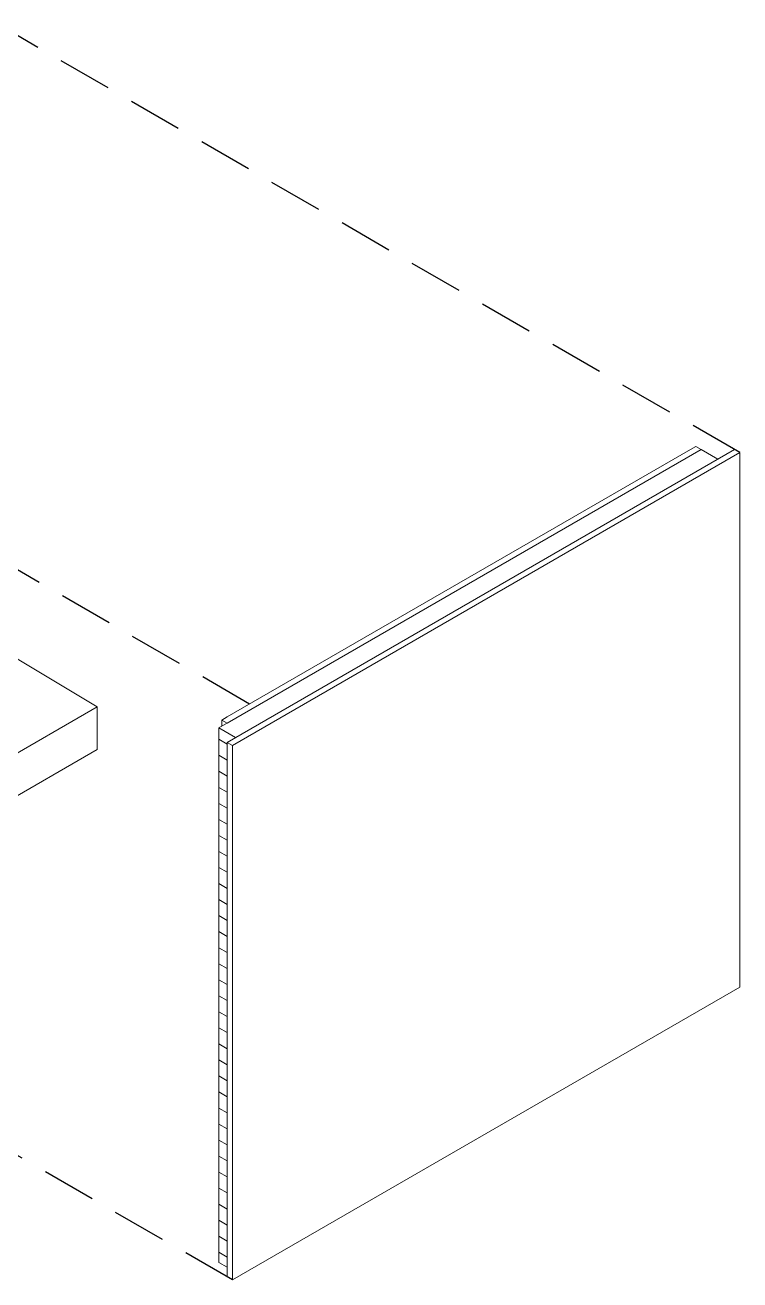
# Model space of a CAD drawing. Header units: inches. Extents: x -413 to -271, y -70 to 27.
# Drawn here: x -283.02 to -279.71, y -20.35 to -14.55 of the extents above; entities that cross this region are included whole.
import ezdxf

# ---------------------------------------------------------------- set-up
doc = ezdxf.new("R2010")
doc.units = ezdxf.units.IN
doc.header["$MEASUREMENT"] = 0
doc.linetypes.add('HIDDEN', pattern=[0.375, 0.25, -0.125])
for name, color, linetype, lineweight in [('Fundações estruturais', 7, 'Continuous', 9), ('Padrão de superfície', 7, 'Continuous', 20), ('Paredes', 7, 'Continuous', 20)]:
    doc.layers.add(name, color=color, linetype=linetype, lineweight=lineweight)
doc.layers.add('PROJECÃO', color=1, linetype='HIDDEN')

# ---------------------------------------------------------------- blocks, each defined once
blk = doc.blocks.new('Parede básica _ PA_Alv_Bruta_9cm - ___-2492253-ISOMÉTRICA')
at = {"layer": 'Padrão de superfície', "true_color": 0x808080}
h = blk.add_hatch(dxfattribs=at)
h.set_pattern_fill('FP_6', color=8, style=0, pattern_type=2)
h.set_pattern_definition([(330, (29667.006, 11066.83), (-0.0003, 61.2374), []), (90, (29667.006, 11066.83), (-79.55, 107.165), [61.237, -61.237])])
h.paths.add_polyline_path([(29667, 11066.8), (29667, 13071.3), (29698.8, 13089.7), (29635.2, 13126.4), (29635.2, 11085.2)])
at = {"layer": 'Paredes'}
for p, q in [((29635.2, 13126.4), (31477.2, 14189.9)), ((31540.8, 14153.2), (31477.2, 14189.9)), ((31540.8, 14153.2), (29698.8, 13089.7)), ((29635.2, 11085.2), (29635.2, 13126.4)), ((29698.8, 13089.7), (29635.2, 13126.4)), ((29667, 11066.8), (29635.2, 11085.2))]:
    blk.add_line(p, q, dxfattribs=at)
blk = doc.blocks.new('Parede básica _ REV_CHAPISCO _ MASSA ÚNICA _ FUNDO SELADOR _ MASSA LÁTEX 2 DEMÃOS _ PINTURA LÁTEX DUAS DEMÃOS_ - ___-2510917-ISOMÉTRICA')
at = {"layer": 'Padrão de superfície', "true_color": 0xffffff}
h = blk.add_hatch(dxfattribs=at)
h.set_pattern_fill('FP_9', style=0, pattern_type=2)
h.set_pattern_definition([(330, (31627.86, 20868.06), (215.5267, -62.21682), [20.532, -166.119, 20.532, -1161.592]), (330, (31627.86, 20868.06), (215.5267, -62.21682), [-207.183, -166.119, 20.532, -352.771, -622.17]), (330, (31627.86, 20868.06), (215.5267, -62.21682), [-746.604, 20.532, -166.119, 20.532, -414.988]), (330, (31627.86, 20868.06), (215.5267, -62.21682), [-953.787, -103.902, 20.532, -290.554]), (111.206, (31708.68, 20852.505), (-154.42617, 273.57554), [24.578, -198.859, -1415.103]), (111.206, (31708.68, 20852.505), (-154.42617, 273.57554), [-223.437, 24.578, -198.859, -1191.665]), (111.206, (31708.68, 20852.505), (-154.42617, 273.57554), [-446.875, 24.578, -422.296, -744.791]), (111.206, (31708.68, 20852.505), (-154.42617, 273.57554), [-893.749, 24.578, -198.859, -521.354]), (111.206, (31708.68, 20852.505), (-154.42617, 273.57554), [-1117.186, 24.578, -124.38, -372.395]), (111.206, (31708.68, 20852.505), (-154.42617, 273.57554), [-1266.145, 24.578, -347.817]), (234.896, (31735.62, 20961.384), (-61.10083, -211.35825), [15.46, -125.086, -890.122]), (234.896, (31735.62, 20961.384), (-61.10083, -211.35825), [-140.546, 15.46, -125.086, -749.577]), (234.896, (31735.62, 20961.384), (-61.10083, -211.35825), [-281.091, 15.46, -265.631, -468.485]), (234.896, (31735.62, 20961.384), (-61.10083, -211.35825), [-562.182, 15.46, -125.086, -327.94]), (234.896, (31735.62, 20961.384), (-61.10083, -211.35825), [-702.728, 15.46, -78.237, -234.243]), (234.896, (31735.62, 20961.384), (-61.10083, -211.35825), [-796.425, 15.46, -218.783])])
h.paths.add_polyline_path([(29646.5, 13133), (29667, 13144.8), (29646.5, 13156.7)])
at = {"layer": 'Paredes'}
for p, q in [((31477.2, 14189.9), (29667, 13144.8)), ((29667, 13168.5), (31436.2, 14189.9)), ((31436.2, 14189.9), (31456.7, 14201.8)), ((31477.2, 14189.9), (31456.7, 14201.8)), ((29646.5, 13156.7), (29667, 13168.5)), ((29646.5, 13133), (29646.5, 13156.7)), ((29646.5, 13156.7), (29667, 13144.8))]:
    blk.add_line(p, q, dxfattribs=at)
blk = doc.blocks.new('Parede básica _ REV_CHAPISCO _ MASSA ÚNICA _ FUNDO SELADOR _ PINTURA COM TINTA TEXTURIZADA ACRÍLICA_ UMA COR_ - ___-2511557-ISOMÉTRICA')
at = {"layer": 'Paredes'}
for p, q in [((29667, 13071.3), (31604.5, 14189.9)), ((31625, 14178.1), (31604.5, 14189.9)), ((31625, 14178.1), (29687.5, 13059.5)), ((31625, 12136.8), (31625, 14178.1)), ((29667, 11030.1), (29667, 13071.3)), ((29667, 13071.3), (29687.5, 13059.5)), ((29687.5, 13059.5), (29687.5, 11018.2)), ((29687.5, 11018.2), (31625, 12136.8)), ((29687.5, 11018.2), (29667, 11030.1))]:
    blk.add_line(p, q, dxfattribs=at)
blk = doc.blocks.new('Rectangular_Sloping_Footing_6460 - 70X70-V9-ISOMÉTRICA')
at = {"layer": 'Fundações estruturais'}
for p, q in [((28713.8, 13348.1), (28827, 13413.4)), ((28827, 13413.4), (28817.1, 13419.2)), ((29170.6, 13206.9), (28827, 13413.4)), ((28713.8, 13348.1), (28675.6, 12921.1)), ((28708.2, 13351.4), (28713.8, 13348.1)), ((29170.6, 13206.9), (28675.6, 12921.1)), ((29170.6, 13206.9), (29170.6, 13043.6)), ((28675.6, 12921.1), (28319.3, 13126.8)), ((28180.7, 13043.6), (28180.7, 13046.8)), ((28675.6, 12757.8), (28180.7, 13043.6)), ((29170.6, 13043.6), (28675.6, 12757.8)), ((28675.6, 12921.1), (28675.6, 12757.8))]:
    blk.add_line(p, q, dxfattribs=at)

msp = doc.modelspace()

# ---------------------------------------------------------------- linework, layer by layer
at = {"layer": 'PROJECÃO'}
for p, q in [((-279.712, -16.525), (-283.138, -14.547)), ((-281.98, -17.688), (-283.138, -17.0195)), ((-282.0588, -20.3524), (-285.4849, -18.3744))]:
    msp.add_line(p, q, dxfattribs=at)

# ---------------------------------------------------------------- block references
at = {"layer": 'Fundações estruturais', "xscale": 0.001211283034581, "yscale": 0.001211283034581, "zscale": 0.001211283034581}
msp.add_blockref('Rectangular_Sloping_Footing_6460 - 70X70-V9-ISOMÉTRICA', (-318.0188, -33.6986), dxfattribs=at)
at = {"layer": 'Paredes', "xscale": 0.001211283034581, "yscale": 0.001211283034581, "zscale": 0.001211283034581}
for name in ['Parede básica _ PA_Alv_Bruta_9cm - ___-2492253-ISOMÉTRICA', 'Parede básica _ REV_CHAPISCO _ MASSA ÚNICA _ FUNDO SELADOR _ MASSA LÁTEX 2 DEMÃOS _ PINTURA LÁTEX DUAS DEMÃOS_ - ___-2510917-ISOMÉTRICA', 'Parede básica _ REV_CHAPISCO _ MASSA ÚNICA _ FUNDO SELADOR _ PINTURA COM TINTA TEXTURIZADA ACRÍLICA_ UMA COR_ - ___-2511557-ISOMÉTRICA']:
    msp.add_blockref(name, (-318.0188, -33.6986), dxfattribs=at)

doc.saveas('drawing.dxf')
